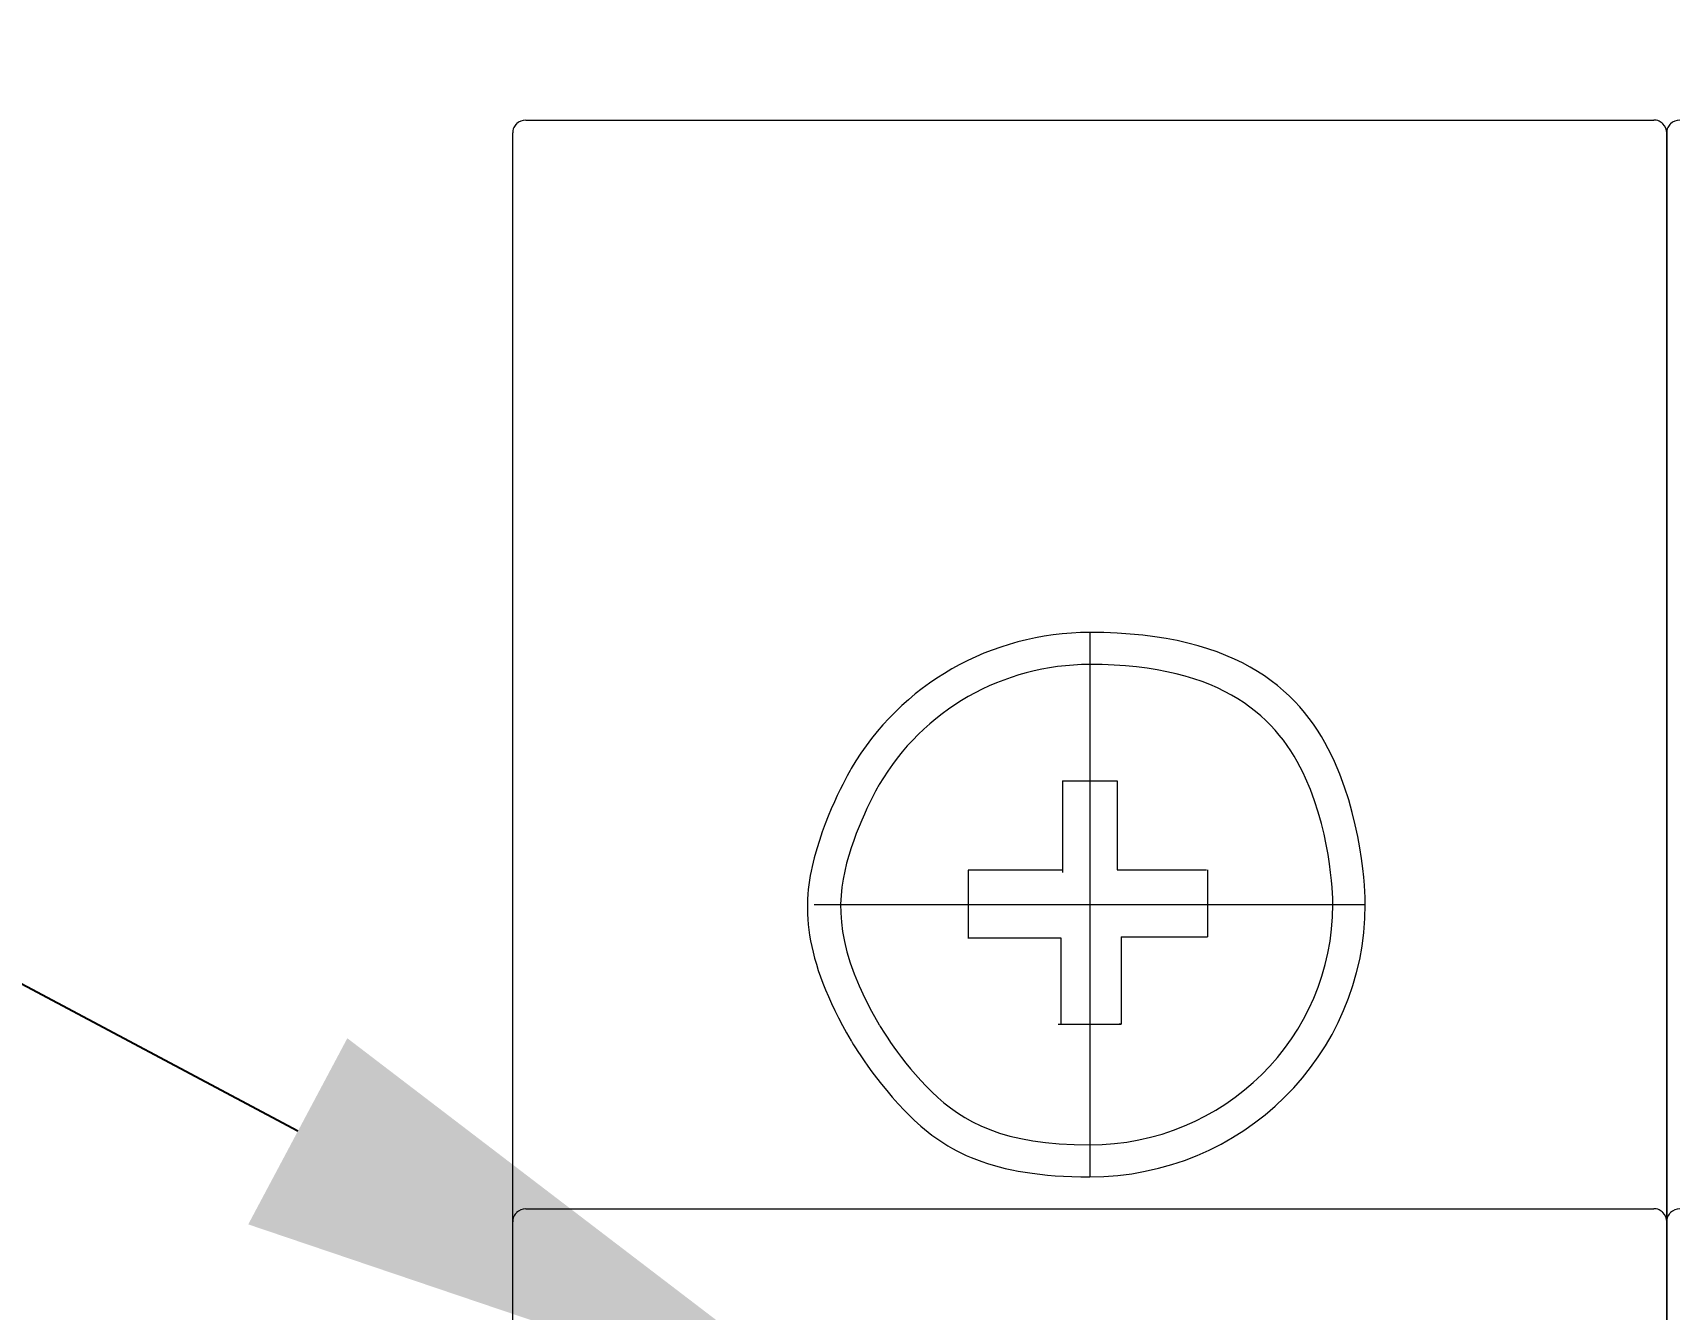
# Model space of a CAD drawing. Extents: x -319 to 3117, y -991 to 292.
# Drawn here: x 2416.52 to 2442.1, y -526.86 to -506.96 of the extents above; entities that cross this region are included whole.
import ezdxf
from ezdxf import colors
from ezdxf.entities.mleader import LeaderData, LeaderLine
from ezdxf.lldxf.tags import DXFTag
from ezdxf.math import Vec2, Vec3

# ---------------------------------------------------------------- set-up
doc = ezdxf.new("R2010")
doc.units = 0
doc.layers.get('0').update_dxf_attribs({"lineweight": 15})
doc.layers.add('Layer 1', color=7, linetype='Continuous')
doc.styles.get("Standard").update_dxf_attribs({"font": 'GOST_Common Italic_0.ttf'})
tags = doc.linetypes.add('New Line29', pattern=[0.5, 0.2, -0.1, 0.1, -0.1]).pattern_tags.tags
tags[10:11] = [DXFTag(74, 4), DXFTag(75, 0), DXFTag(340, '0'), DXFTag(46, 1.0), DXFTag(50, 0.0), DXFTag(44, 0.0), DXFTag(45, 0.0)]
tags[8:9] = [DXFTag(74, 4), DXFTag(75, 0), DXFTag(340, '0'), DXFTag(46, 1.0), DXFTag(50, 0.0), DXFTag(44, 0.0), DXFTag(45, 0.0)]
tags[6:7] = [DXFTag(74, 4), DXFTag(75, 0), DXFTag(340, '0'), DXFTag(46, 1.0), DXFTag(50, 0.0), DXFTag(44, 0.0), DXFTag(45, 0.0)]
tags[4:5] = [DXFTag(74, 4), DXFTag(75, 0), DXFTag(340, '0'), DXFTag(46, 1.0), DXFTag(50, 0.0), DXFTag(44, 0.0), DXFTag(45, 0.0)]
tags = doc.linetypes.add('New Line30', pattern=[0.5, 0.2, -0.1, 0.1, -0.1]).pattern_tags.tags
tags[10:11] = [DXFTag(74, 4), DXFTag(75, 0), DXFTag(340, '0'), DXFTag(46, 1.0), DXFTag(50, 0.0), DXFTag(44, 0.0), DXFTag(45, 0.0)]
tags[8:9] = [DXFTag(74, 4), DXFTag(75, 0), DXFTag(340, '0'), DXFTag(46, 1.0), DXFTag(50, 0.0), DXFTag(44, 0.0), DXFTag(45, 0.0)]
tags[6:7] = [DXFTag(74, 4), DXFTag(75, 0), DXFTag(340, '0'), DXFTag(46, 1.0), DXFTag(50, 0.0), DXFTag(44, 0.0), DXFTag(45, 0.0)]
tags[4:5] = [DXFTag(74, 4), DXFTag(75, 0), DXFTag(340, '0'), DXFTag(46, 1.0), DXFTag(50, 0.0), DXFTag(44, 0.0), DXFTag(45, 0.0)]

# ---------------------------------------------------------------- blocks, each defined once
blk = doc.blocks.new('A$C160C5CDC')
at = {"layer": 'Layer 1', "color": 0, "lineweight": 20}
for points, knots in [([(0.418, 84), (0.364, 84), (0.313, 83.979), (0.275, 83.941), (0.275, 83.941), (0.237, 83.903), (0.215, 83.853), (0.215, 83.8)], [0, 0, 0, 0, 0.333333, 0.333333, 0.333333, 0.666667, 1, 1, 1, 1]), ([(18.212, 83.8), (18.212, 83.853), (18.19, 83.903), (18.153, 83.941), (18.153, 83.941), (18.115, 83.979), (18.063, 84), (18.01, 84)], [0, 0, 0, 0, 0.333333, 0.333333, 0.333333, 0.666667, 1, 1, 1, 1]), ([(18.212, 83.8), (18.212, 83.853), (18.19, 83.903), (18.153, 83.941), (18.153, 83.941), (18.115, 83.979), (18.063, 84), (18.01, 84)], [0, 0, 0, 0, 0.333333, 0.333333, 0.333333, 0.666667, 1, 1, 1, 1]), ([(18.414, 84), (18.36, 84), (18.309, 83.979), (18.271, 83.941), (18.271, 83.941), (18.233, 83.903), (18.212, 83.853), (18.212, 83.8)], [0, 0, 0, 0, 0.333333, 0.333333, 0.333333, 0.666667, 1, 1, 1, 1]), ([(9.214, 76.011), (7.678, 76.011), (6.26, 75.202), (5.492, 73.889), (5.492, 73.889), (4.725, 72.576), (4.725, 70.958), (5.492, 69.645), (5.492, 69.645), (6.26, 68.332), (7.678, 67.523), (9.214, 67.523)], [0, 0, 0, 0, 0.25, 0.25, 0.25, 0.375, 0.5, 0.5, 0.5, 0.75, 1, 1, 1, 1]), ([(9.214, 76.011), (7.678, 76.011), (6.26, 75.202), (5.492, 73.889), (5.492, 73.889), (4.725, 72.576), (4.725, 70.958), (5.492, 69.645), (5.492, 69.645), (6.26, 68.332), (7.678, 67.523), (9.214, 67.523)], [0, 0, 0, 0, 0.25, 0.25, 0.25, 0.375, 0.5, 0.5, 0.5, 0.75, 1, 1, 1, 1]), ([(9.214, 67.523), (11.587, 67.523), (13.511, 69.423), (13.511, 71.768), (13.511, 71.768), (13.511, 74.111), (11.587, 76.011), (9.214, 76.011)], [0, 0, 0, 0, 0.333333, 0.333333, 0.333333, 0.666667, 1, 1, 1, 1]), ([(9.214, 67.523), (11.587, 67.523), (13.511, 69.423), (13.511, 71.768), (13.511, 71.768), (13.511, 74.111), (11.587, 76.011), (9.214, 76.011)], [0, 0, 0, 0, 0.333333, 0.333333, 0.333333, 0.666667, 1, 1, 1, 1]), ([(9.214, 75.512), (7.859, 75.512), (6.607, 74.798), (5.93, 73.639), (5.93, 73.639), (5.253, 72.48), (5.253, 71.054), (5.93, 69.895), (5.93, 69.895), (6.607, 68.736), (7.859, 68.022), (9.214, 68.022)], [0, 0, 0, 0, 0.25, 0.25, 0.25, 0.375, 0.5, 0.5, 0.5, 0.75, 1, 1, 1, 1]), ([(9.214, 75.512), (7.859, 75.512), (6.607, 74.798), (5.93, 73.639), (5.93, 73.639), (5.253, 72.48), (5.253, 71.054), (5.93, 69.895), (5.93, 69.895), (6.607, 68.736), (7.859, 68.022), (9.214, 68.022)], [0, 0, 0, 0, 0.25, 0.25, 0.25, 0.375, 0.5, 0.5, 0.5, 0.75, 1, 1, 1, 1]), ([(9.214, 68.022), (11.308, 68.022), (13.005, 69.699), (13.005, 71.768), (13.005, 71.768), (13.005, 73.835), (11.308, 75.512), (9.214, 75.512)], [0, 0, 0, 0, 0.333333, 0.333333, 0.333333, 0.666667, 1, 1, 1, 1]), ([(9.214, 68.022), (11.308, 68.022), (13.005, 69.699), (13.005, 71.768), (13.005, 71.768), (13.005, 73.835), (11.308, 75.512), (9.214, 75.512)], [0, 0, 0, 0, 0.333333, 0.333333, 0.333333, 0.666667, 1, 1, 1, 1]), ([(9.639, 73.696), (9.639, 73.234), (9.639, 72.773), (9.639, 72.312), (9.639, 72.312), (10.104, 72.312), (10.568, 72.312), (11.033, 72.312)], [0, 0, 0, 0, 0.333333, 0.333333, 0.333333, 0.666667, 1, 1, 1, 1]), ([(0.418, 67.024), (0.364, 67.024), (0.313, 67.003), (0.275, 66.965), (0.275, 66.965), (0.237, 66.928), (0.215, 66.877), (0.215, 66.824)], [0, 0, 0, 0, 0.333333, 0.333333, 0.333333, 0.666667, 1, 1, 1, 1]), ([(18.212, 66.824), (18.212, 66.877), (18.19, 66.928), (18.153, 66.965), (18.153, 66.965), (18.115, 67.003), (18.063, 67.024), (18.01, 67.024)], [0, 0, 0, 0, 0.333333, 0.333333, 0.333333, 0.666667, 1, 1, 1, 1]), ([(18.212, 66.824), (18.212, 66.877), (18.19, 66.928), (18.153, 66.965), (18.153, 66.965), (18.115, 67.003), (18.063, 67.024), (18.01, 67.024)], [0, 0, 0, 0, 0.333333, 0.333333, 0.333333, 0.666667, 1, 1, 1, 1]), ([(18.414, 67.024), (18.36, 67.024), (18.309, 67.003), (18.271, 66.965), (18.271, 66.965), (18.233, 66.928), (18.212, 66.877), (18.212, 66.824)], [0, 0, 0, 0, 0.333333, 0.333333, 0.333333, 0.666667, 1, 1, 1, 1])]:
    blk.add_open_spline(points, degree=3, knots=knots, dxfattribs=at)
for points in [[(0.418, 84), (0.418, 84), (0.418, 84), (0.418, 84)], [(0.418, 84), (0.418, 84), (9.214, 84), (9.214, 84)], [(0.418, 84), (0.418, 84), (9.214, 84), (9.214, 84)], [(0.418, 84), (0.418, 84), (9.214, 84), (9.214, 84)], [(0.418, 84), (0.418, 84), (9.214, 84), (9.214, 84)], [(0.418, 84), (0.418, 84), (9.214, 84), (9.214, 84)], [(0.418, 84), (0.418, 84), (9.214, 84), (9.214, 84)], [(0.418, 84), (0.418, 84), (9.214, 84), (9.214, 84)], [(0.418, 84), (0.418, 84), (9.214, 84), (9.214, 84)], [(0.418, 84), (0.418, 84), (9.214, 84), (9.214, 84)], [(0.418, 84), (0.418, 84), (9.214, 84), (9.214, 84)], [(0.418, 84), (0.418, 84), (9.214, 84), (9.214, 84)], [(0.418, 84), (0.418, 84), (9.214, 84), (9.214, 84)], [(0.418, 84), (0.418, 84), (9.214, 84), (9.214, 84)], [(0.418, 84), (0.418, 84), (9.214, 84), (9.214, 84)], [(0.418, 84), (0.418, 84), (9.214, 84), (9.214, 84)], [(0.418, 84), (0.418, 84), (9.214, 84), (9.214, 84)], [(0.418, 84), (0.418, 84), (9.214, 84), (9.214, 84)], [(0.418, 84), (0.418, 84), (9.214, 84), (9.214, 84)], [(0.418, 84), (0.418, 84), (9.214, 84), (9.214, 84)], [(0.418, 84), (0.418, 84), (9.214, 84), (9.214, 84)], [(0.418, 84), (0.418, 84), (9.214, 84), (9.214, 84)], [(9.214, 84), (9.214, 84), (9.214, 84), (9.214, 84)], [(9.214, 84), (9.214, 84), (18.01, 84), (18.01, 84)], [(9.214, 84), (9.214, 84), (18.01, 84), (18.01, 84)], [(9.214, 84), (9.214, 84), (18.01, 84), (18.01, 84)], [(9.214, 84), (9.214, 84), (18.01, 84), (18.01, 84)], [(9.214, 84), (9.214, 84), (18.01, 84), (18.01, 84)], [(9.214, 84), (9.214, 84), (18.01, 84), (18.01, 84)], [(9.214, 84), (9.214, 84), (18.01, 84), (18.01, 84)], [(9.214, 84), (9.214, 84), (18.01, 84), (18.01, 84)], [(9.214, 84), (9.214, 84), (18.01, 84), (18.01, 84)], [(9.214, 84), (9.214, 84), (18.01, 84), (18.01, 84)], [(9.214, 84), (9.214, 84), (18.01, 84), (18.01, 84)], [(9.214, 84), (9.214, 84), (18.01, 84), (18.01, 84)], [(9.214, 84), (9.214, 84), (18.01, 84), (18.01, 84)], [(9.214, 84), (9.214, 84), (18.01, 84), (18.01, 84)], [(9.214, 84), (9.214, 84), (18.01, 84), (18.01, 84)], [(9.214, 84), (9.214, 84), (18.01, 84), (18.01, 84)], [(9.214, 84), (9.214, 84), (18.01, 84), (18.01, 84)], [(9.214, 84), (9.214, 84), (18.01, 84), (18.01, 84)], [(9.214, 84), (9.214, 84), (18.01, 84), (18.01, 84)], [(9.214, 84), (9.214, 84), (18.01, 84), (18.01, 84)], [(9.214, 84), (9.214, 84), (18.01, 84), (18.01, 84)], [(9.214, 84), (9.214, 84), (9.214, 84), (9.214, 84)], [(18.01, 84), (18.01, 84), (18.01, 84), (18.01, 84)], [(0.215, 83.8), (0.215, 83.8), (0.215, 83.8), (0.215, 83.8)], [(0.215, 82.003), (0.215, 82.003), (0.215, 83.8), (0.215, 83.8)], [(0.215, 82.003), (0.215, 82.003), (0.215, 83.8), (0.215, 83.8)], [(0.215, 82.003), (0.215, 82.003), (0.215, 83.8), (0.215, 83.8)], [(0.215, 82.003), (0.215, 82.003), (0.215, 83.8), (0.215, 83.8)], [(0.215, 82.003), (0.215, 82.003), (0.215, 83.8), (0.215, 83.8)], [(0.215, 82.003), (0.215, 82.003), (0.215, 83.8), (0.215, 83.8)], [(0.215, 82.003), (0.215, 82.003), (0.215, 83.8), (0.215, 83.8)], [(0.215, 82.003), (0.215, 82.003), (0.215, 83.8), (0.215, 83.8)], [(0.215, 82.003), (0.215, 82.003), (0.215, 83.8), (0.215, 83.8)], [(0.215, 82.003), (0.215, 82.003), (0.215, 83.8), (0.215, 83.8)], [(0.215, 82.003), (0.215, 82.003), (0.215, 83.8), (0.215, 83.8)], [(0.215, 82.003), (0.215, 82.003), (0.215, 83.8), (0.215, 83.8)], [(0.215, 82.003), (0.215, 82.003), (0.215, 83.8), (0.215, 83.8)], [(0.215, 82.003), (0.215, 82.003), (0.215, 83.8), (0.215, 83.8)], [(0.215, 82.003), (0.215, 82.003), (0.215, 83.8), (0.215, 83.8)], [(0.215, 82.003), (0.215, 82.003), (0.215, 83.8), (0.215, 83.8)], [(0.215, 82.003), (0.215, 82.003), (0.215, 83.8), (0.215, 83.8)], [(0.215, 82.003), (0.215, 82.003), (0.215, 83.8), (0.215, 83.8)], [(0.215, 82.003), (0.215, 82.003), (0.215, 83.8), (0.215, 83.8)], [(0.215, 82.003), (0.215, 82.003), (0.215, 83.8), (0.215, 83.8)], [(0.215, 82.003), (0.215, 82.003), (0.215, 83.8), (0.215, 83.8)], [(18.212, 83.8), (18.212, 83.8), (18.212, 83.8), (18.212, 83.8)], [(18.212, 83.8), (18.212, 83.8), (18.212, 82.003), (18.212, 82.003)], [(18.212, 83.8), (18.212, 83.8), (18.212, 82.003), (18.212, 82.003)], [(18.212, 83.8), (18.212, 83.8), (18.212, 82.003), (18.212, 82.003)], [(18.212, 83.8), (18.212, 83.8), (18.212, 82.003), (18.212, 82.003)], [(18.212, 83.8), (18.212, 83.8), (18.212, 82.003), (18.212, 82.003)], [(18.212, 83.8), (18.212, 83.8), (18.212, 82.003), (18.212, 82.003)], [(18.212, 83.8), (18.212, 83.8), (18.212, 82.003), (18.212, 82.003)], [(18.212, 83.8), (18.212, 83.8), (18.212, 82.003), (18.212, 82.003)], [(18.212, 83.8), (18.212, 83.8), (18.212, 82.003), (18.212, 82.003)], [(18.212, 83.8), (18.212, 83.8), (18.212, 82.003), (18.212, 82.003)], [(18.212, 83.8), (18.212, 83.8), (18.212, 82.003), (18.212, 82.003)], [(18.212, 83.8), (18.212, 83.8), (18.212, 82.003), (18.212, 82.003)], [(18.212, 83.8), (18.212, 83.8), (18.212, 82.003), (18.212, 82.003)], [(18.212, 83.8), (18.212, 83.8), (18.212, 82.003), (18.212, 82.003)], [(18.212, 83.8), (18.212, 83.8), (18.212, 82.003), (18.212, 82.003)], [(18.212, 83.8), (18.212, 83.8), (18.212, 82.003), (18.212, 82.003)], [(18.212, 83.8), (18.212, 83.8), (18.212, 82.003), (18.212, 82.003)], [(18.212, 83.8), (18.212, 83.8), (18.212, 82.003), (18.212, 82.003)], [(18.212, 83.8), (18.212, 83.8), (18.212, 82.003), (18.212, 82.003)], [(18.212, 83.8), (18.212, 83.8), (18.212, 82.003), (18.212, 82.003)], [(18.212, 83.8), (18.212, 83.8), (18.212, 82.003), (18.212, 82.003)], [(18.212, 83.8), (18.212, 83.8), (18.212, 83.8), (18.212, 83.8)], [(18.212, 82.003), (18.212, 82.003), (18.212, 83.8), (18.212, 83.8)], [(18.212, 82.003), (18.212, 82.003), (18.212, 83.8), (18.212, 83.8)], [(18.212, 82.003), (18.212, 82.003), (18.212, 83.8), (18.212, 83.8)], [(18.212, 82.003), (18.212, 82.003), (18.212, 83.8), (18.212, 83.8)], [(18.212, 82.003), (18.212, 82.003), (18.212, 83.8), (18.212, 83.8)], [(18.212, 82.003), (18.212, 82.003), (18.212, 83.8), (18.212, 83.8)], [(18.212, 82.003), (18.212, 82.003), (18.212, 83.8), (18.212, 83.8)], [(18.212, 82.003), (18.212, 82.003), (18.212, 83.8), (18.212, 83.8)], [(18.212, 82.003), (18.212, 82.003), (18.212, 83.8), (18.212, 83.8)], [(18.212, 82.003), (18.212, 82.003), (18.212, 83.8), (18.212, 83.8)], [(18.212, 82.003), (18.212, 82.003), (18.212, 83.8), (18.212, 83.8)], [(18.212, 82.003), (18.212, 82.003), (18.212, 83.8), (18.212, 83.8)], [(18.212, 82.003), (18.212, 82.003), (18.212, 83.8), (18.212, 83.8)], [(18.212, 82.003), (18.212, 82.003), (18.212, 83.8), (18.212, 83.8)], [(18.212, 82.003), (18.212, 82.003), (18.212, 83.8), (18.212, 83.8)], [(18.212, 82.003), (18.212, 82.003), (18.212, 83.8), (18.212, 83.8)], [(18.212, 82.003), (18.212, 82.003), (18.212, 83.8), (18.212, 83.8)], [(18.212, 82.003), (18.212, 82.003), (18.212, 83.8), (18.212, 83.8)], [(18.212, 82.003), (18.212, 82.003), (18.212, 83.8), (18.212, 83.8)], [(18.212, 82.003), (18.212, 82.003), (18.212, 83.8), (18.212, 83.8)], [(18.212, 82.003), (18.212, 82.003), (18.212, 83.8), (18.212, 83.8)], [(18.212, 83.8), (18.212, 83.8), (18.212, 83.8), (18.212, 83.8)], [(18.212, 83.8), (18.212, 83.8), (18.212, 82.003), (18.212, 82.003)], [(18.212, 83.8), (18.212, 83.8), (18.212, 82.003), (18.212, 82.003)], [(18.212, 83.8), (18.212, 83.8), (18.212, 82.003), (18.212, 82.003)], [(18.212, 83.8), (18.212, 83.8), (18.212, 82.003), (18.212, 82.003)], [(18.212, 83.8), (18.212, 83.8), (18.212, 82.003), (18.212, 82.003)], [(18.212, 83.8), (18.212, 83.8), (18.212, 82.003), (18.212, 82.003)], [(18.212, 83.8), (18.212, 83.8), (18.212, 82.003), (18.212, 82.003)], [(18.212, 83.8), (18.212, 83.8), (18.212, 82.003), (18.212, 82.003)], [(18.212, 83.8), (18.212, 83.8), (18.212, 82.003), (18.212, 82.003)], [(18.212, 83.8), (18.212, 83.8), (18.212, 82.003), (18.212, 82.003)], [(18.212, 83.8), (18.212, 83.8), (18.212, 82.003), (18.212, 82.003)], [(18.212, 83.8), (18.212, 83.8), (18.212, 82.003), (18.212, 82.003)], [(18.212, 83.8), (18.212, 83.8), (18.212, 82.003), (18.212, 82.003)], [(18.212, 83.8), (18.212, 83.8), (18.212, 82.003), (18.212, 82.003)], [(18.212, 83.8), (18.212, 83.8), (18.212, 82.003), (18.212, 82.003)], [(18.212, 83.8), (18.212, 83.8), (18.212, 82.003), (18.212, 82.003)], [(18.212, 83.8), (18.212, 83.8), (18.212, 82.003), (18.212, 82.003)], [(18.212, 83.8), (18.212, 83.8), (18.212, 82.003), (18.212, 82.003)], [(18.212, 83.8), (18.212, 83.8), (18.212, 82.003), (18.212, 82.003)], [(18.212, 83.8), (18.212, 83.8), (18.212, 82.003), (18.212, 82.003)], [(18.212, 83.8), (18.212, 83.8), (18.212, 82.003), (18.212, 82.003)], [(0.215, 82.003), (0.215, 82.003), (0.215, 82.003), (0.215, 82.003)], [(0.215, 82.003), (0.215, 82.003), (0.215, 82.003), (0.215, 82.003)], [(0.215, 66.824), (0.215, 66.824), (0.215, 82.003), (0.215, 82.003)], [(0.215, 66.824), (0.215, 66.824), (0.215, 82.003), (0.215, 82.003)], [(0.215, 66.824), (0.215, 66.824), (0.215, 82.003), (0.215, 82.003)], [(0.215, 66.824), (0.215, 66.824), (0.215, 82.003), (0.215, 82.003)], [(0.215, 66.824), (0.215, 66.824), (0.215, 82.003), (0.215, 82.003)], [(0.215, 66.824), (0.215, 66.824), (0.215, 82.003), (0.215, 82.003)], [(0.215, 66.824), (0.215, 66.824), (0.215, 82.003), (0.215, 82.003)], [(0.215, 66.824), (0.215, 66.824), (0.215, 82.003), (0.215, 82.003)], [(0.215, 66.824), (0.215, 66.824), (0.215, 82.003), (0.215, 82.003)], [(0.215, 66.824), (0.215, 66.824), (0.215, 82.003), (0.215, 82.003)], [(0.215, 66.824), (0.215, 66.824), (0.215, 82.003), (0.215, 82.003)], [(0.215, 66.824), (0.215, 66.824), (0.215, 82.003), (0.215, 82.003)], [(0.215, 66.824), (0.215, 66.824), (0.215, 82.003), (0.215, 82.003)], [(0.215, 66.824), (0.215, 66.824), (0.215, 82.003), (0.215, 82.003)], [(0.215, 66.824), (0.215, 66.824), (0.215, 82.003), (0.215, 82.003)], [(0.215, 66.824), (0.215, 66.824), (0.215, 82.003), (0.215, 82.003)], [(0.215, 66.824), (0.215, 66.824), (0.215, 82.003), (0.215, 82.003)], [(0.215, 66.824), (0.215, 66.824), (0.215, 82.003), (0.215, 82.003)], [(0.215, 66.824), (0.215, 66.824), (0.215, 82.003), (0.215, 82.003)], [(0.215, 66.824), (0.215, 66.824), (0.215, 82.003), (0.215, 82.003)], [(0.215, 66.824), (0.215, 66.824), (0.215, 82.003), (0.215, 82.003)], [(18.212, 82.003), (18.212, 82.003), (18.212, 82.003), (18.212, 82.003)], [(18.212, 82.003), (18.212, 82.003), (18.212, 82.003), (18.212, 82.003)], [(18.212, 82.003), (18.212, 82.003), (18.212, 66.824), (18.212, 66.824)], [(18.212, 82.003), (18.212, 82.003), (18.212, 66.824), (18.212, 66.824)], [(18.212, 82.003), (18.212, 82.003), (18.212, 66.824), (18.212, 66.824)], [(18.212, 82.003), (18.212, 82.003), (18.212, 66.824), (18.212, 66.824)], [(18.212, 82.003), (18.212, 82.003), (18.212, 66.824), (18.212, 66.824)], [(18.212, 82.003), (18.212, 82.003), (18.212, 66.824), (18.212, 66.824)], [(18.212, 82.003), (18.212, 82.003), (18.212, 66.824), (18.212, 66.824)], [(18.212, 82.003), (18.212, 82.003), (18.212, 66.824), (18.212, 66.824)], [(18.212, 82.003), (18.212, 82.003), (18.212, 66.824), (18.212, 66.824)], [(18.212, 82.003), (18.212, 82.003), (18.212, 66.824), (18.212, 66.824)], [(18.212, 82.003), (18.212, 82.003), (18.212, 66.824), (18.212, 66.824)], [(18.212, 82.003), (18.212, 82.003), (18.212, 66.824), (18.212, 66.824)], [(18.212, 82.003), (18.212, 82.003), (18.212, 66.824), (18.212, 66.824)], [(18.212, 82.003), (18.212, 82.003), (18.212, 66.824), (18.212, 66.824)], [(18.212, 82.003), (18.212, 82.003), (18.212, 66.824), (18.212, 66.824)], [(18.212, 82.003), (18.212, 82.003), (18.212, 66.824), (18.212, 66.824)], [(18.212, 82.003), (18.212, 82.003), (18.212, 66.824), (18.212, 66.824)], [(18.212, 82.003), (18.212, 82.003), (18.212, 66.824), (18.212, 66.824)], [(18.212, 82.003), (18.212, 82.003), (18.212, 66.824), (18.212, 66.824)], [(18.212, 82.003), (18.212, 82.003), (18.212, 66.824), (18.212, 66.824)], [(18.212, 82.003), (18.212, 82.003), (18.212, 66.824), (18.212, 66.824)], [(18.212, 82.003), (18.212, 82.003), (18.212, 82.003), (18.212, 82.003)], [(18.212, 82.003), (18.212, 82.003), (18.212, 82.003), (18.212, 82.003)], [(18.212, 66.824), (18.212, 66.824), (18.212, 82.003), (18.212, 82.003)], [(18.212, 66.824), (18.212, 66.824), (18.212, 82.003), (18.212, 82.003)], [(18.212, 66.824), (18.212, 66.824), (18.212, 82.003), (18.212, 82.003)], [(18.212, 66.824), (18.212, 66.824), (18.212, 82.003), (18.212, 82.003)], [(18.212, 66.824), (18.212, 66.824), (18.212, 82.003), (18.212, 82.003)], [(18.212, 66.824), (18.212, 66.824), (18.212, 82.003), (18.212, 82.003)], [(18.212, 66.824), (18.212, 66.824), (18.212, 82.003), (18.212, 82.003)], [(18.212, 66.824), (18.212, 66.824), (18.212, 82.003), (18.212, 82.003)], [(18.212, 66.824), (18.212, 66.824), (18.212, 82.003), (18.212, 82.003)], [(18.212, 66.824), (18.212, 66.824), (18.212, 82.003), (18.212, 82.003)], [(18.212, 66.824), (18.212, 66.824), (18.212, 82.003), (18.212, 82.003)], [(18.212, 66.824), (18.212, 66.824), (18.212, 82.003), (18.212, 82.003)], [(18.212, 66.824), (18.212, 66.824), (18.212, 82.003), (18.212, 82.003)], [(18.212, 66.824), (18.212, 66.824), (18.212, 82.003), (18.212, 82.003)], [(18.212, 66.824), (18.212, 66.824), (18.212, 82.003), (18.212, 82.003)], [(18.212, 66.824), (18.212, 66.824), (18.212, 82.003), (18.212, 82.003)], [(18.212, 66.824), (18.212, 66.824), (18.212, 82.003), (18.212, 82.003)], [(18.212, 66.824), (18.212, 66.824), (18.212, 82.003), (18.212, 82.003)], [(18.212, 66.824), (18.212, 66.824), (18.212, 82.003), (18.212, 82.003)], [(18.212, 66.824), (18.212, 66.824), (18.212, 82.003), (18.212, 82.003)], [(18.212, 66.824), (18.212, 66.824), (18.212, 82.003), (18.212, 82.003)], [(18.212, 82.003), (18.212, 82.003), (18.212, 82.003), (18.212, 82.003)], [(18.212, 82.003), (18.212, 82.003), (18.212, 82.003), (18.212, 82.003)], [(18.212, 82.003), (18.212, 82.003), (18.212, 66.824), (18.212, 66.824)], [(18.212, 82.003), (18.212, 82.003), (18.212, 66.824), (18.212, 66.824)], [(18.212, 82.003), (18.212, 82.003), (18.212, 66.824), (18.212, 66.824)], [(18.212, 82.003), (18.212, 82.003), (18.212, 66.824), (18.212, 66.824)], [(18.212, 82.003), (18.212, 82.003), (18.212, 66.824), (18.212, 66.824)], [(18.212, 82.003), (18.212, 82.003), (18.212, 66.824), (18.212, 66.824)], [(18.212, 82.003), (18.212, 82.003), (18.212, 66.824), (18.212, 66.824)], [(18.212, 82.003), (18.212, 82.003), (18.212, 66.824), (18.212, 66.824)], [(18.212, 82.003), (18.212, 82.003), (18.212, 66.824), (18.212, 66.824)], [(18.212, 82.003), (18.212, 82.003), (18.212, 66.824), (18.212, 66.824)], [(18.212, 82.003), (18.212, 82.003), (18.212, 66.824), (18.212, 66.824)], [(18.212, 82.003), (18.212, 82.003), (18.212, 66.824), (18.212, 66.824)], [(18.212, 82.003), (18.212, 82.003), (18.212, 66.824), (18.212, 66.824)], [(18.212, 82.003), (18.212, 82.003), (18.212, 66.824), (18.212, 66.824)], [(18.212, 82.003), (18.212, 82.003), (18.212, 66.824), (18.212, 66.824)], [(18.212, 82.003), (18.212, 82.003), (18.212, 66.824), (18.212, 66.824)], [(18.212, 82.003), (18.212, 82.003), (18.212, 66.824), (18.212, 66.824)], [(18.212, 82.003), (18.212, 82.003), (18.212, 66.824), (18.212, 66.824)], [(18.212, 82.003), (18.212, 82.003), (18.212, 66.824), (18.212, 66.824)], [(18.212, 82.003), (18.212, 82.003), (18.212, 66.824), (18.212, 66.824)], [(18.212, 82.003), (18.212, 82.003), (18.212, 66.824), (18.212, 66.824)], [(8.788, 73.696), (8.788, 73.22), (8.788, 72.746), (8.788, 72.271)], [(8.788, 73.696), (9.071, 73.696), (9.355, 73.696), (9.639, 73.696)], [(8.788, 72.306), (8.298, 72.306), (7.808, 72.306), (7.318, 72.306)], [(7.318, 72.306), (7.318, 71.952), (7.318, 71.599), (7.318, 71.248)], [(11.052, 72.312), (11.052, 71.963), (11.052, 71.615), (11.052, 71.267)], [(7.31, 71.248), (7.794, 71.248), (8.279, 71.248), (8.763, 71.248)], [(8.763, 71.25), (8.763, 70.802), (8.763, 70.353), (8.763, 69.903)], [(9.702, 71.267), (10.152, 71.267), (10.602, 71.267), (11.052, 71.267)], [(9.702, 71.267), (9.702, 70.812), (9.702, 70.359), (9.702, 69.903)], [(8.721, 69.903), (9.502, 69.903), (9.819, 69.903), (9.671, 69.903)], [(0.215, 66.824), (0.215, 66.824), (0.215, 66.824), (0.215, 66.824)], [(0.215, 66.824), (0.215, 66.824), (0.215, 66.824), (0.215, 66.824)], [(0.215, 65.027), (0.215, 65.027), (0.215, 66.824), (0.215, 66.824)], [(0.215, 65.027), (0.215, 65.027), (0.215, 66.824), (0.215, 66.824)], [(0.215, 65.027), (0.215, 65.027), (0.215, 66.824), (0.215, 66.824)], [(0.215, 65.027), (0.215, 65.027), (0.215, 66.824), (0.215, 66.824)], [(0.215, 65.027), (0.215, 65.027), (0.215, 66.824), (0.215, 66.824)], [(0.215, 65.027), (0.215, 65.027), (0.215, 66.824), (0.215, 66.824)], [(0.215, 65.027), (0.215, 65.027), (0.215, 66.824), (0.215, 66.824)], [(0.215, 65.027), (0.215, 65.027), (0.215, 66.824), (0.215, 66.824)], [(0.215, 65.027), (0.215, 65.027), (0.215, 66.824), (0.215, 66.824)], [(0.215, 65.027), (0.215, 65.027), (0.215, 66.824), (0.215, 66.824)], [(0.215, 65.027), (0.215, 65.027), (0.215, 66.824), (0.215, 66.824)], [(0.215, 65.027), (0.215, 65.027), (0.215, 66.824), (0.215, 66.824)], [(0.215, 65.027), (0.215, 65.027), (0.215, 66.824), (0.215, 66.824)], [(0.215, 65.027), (0.215, 65.027), (0.215, 66.824), (0.215, 66.824)], [(0.215, 65.027), (0.215, 65.027), (0.215, 66.824), (0.215, 66.824)], [(0.215, 65.027), (0.215, 65.027), (0.215, 66.824), (0.215, 66.824)], [(0.215, 65.027), (0.215, 65.027), (0.215, 66.824), (0.215, 66.824)], [(0.215, 65.027), (0.215, 65.027), (0.215, 66.824), (0.215, 66.824)], [(0.215, 65.027), (0.215, 65.027), (0.215, 66.824), (0.215, 66.824)], [(0.215, 65.027), (0.215, 65.027), (0.215, 66.824), (0.215, 66.824)], [(0.215, 65.027), (0.215, 65.027), (0.215, 66.824), (0.215, 66.824)], [(0.418, 67.024), (0.418, 67.024), (0.418, 67.024), (0.418, 67.024)], [(0.418, 67.024), (0.418, 67.024), (18.01, 67.024), (18.01, 67.024)], [(0.418, 67.024), (0.418, 67.024), (18.01, 67.024), (18.01, 67.024)], [(0.418, 67.024), (0.418, 67.024), (18.01, 67.024), (18.01, 67.024)], [(0.418, 67.024), (0.418, 67.024), (18.01, 67.024), (18.01, 67.024)], [(0.418, 67.024), (0.418, 67.024), (18.01, 67.024), (18.01, 67.024)], [(0.418, 67.024), (0.418, 67.024), (18.01, 67.024), (18.01, 67.024)], [(0.418, 67.024), (0.418, 67.024), (18.01, 67.024), (18.01, 67.024)], [(0.418, 67.024), (0.418, 67.024), (18.01, 67.024), (18.01, 67.024)], [(0.418, 67.024), (0.418, 67.024), (18.01, 67.024), (18.01, 67.024)], [(0.418, 67.024), (0.418, 67.024), (18.01, 67.024), (18.01, 67.024)], [(0.418, 67.024), (0.418, 67.024), (18.01, 67.024), (18.01, 67.024)], [(0.418, 67.024), (0.418, 67.024), (18.01, 67.024), (18.01, 67.024)], [(0.418, 67.024), (0.418, 67.024), (18.01, 67.024), (18.01, 67.024)], [(0.418, 67.024), (0.418, 67.024), (18.01, 67.024), (18.01, 67.024)], [(0.418, 67.024), (0.418, 67.024), (18.01, 67.024), (18.01, 67.024)], [(0.418, 67.024), (0.418, 67.024), (18.01, 67.024), (18.01, 67.024)], [(0.418, 67.024), (0.418, 67.024), (18.01, 67.024), (18.01, 67.024)], [(0.418, 67.024), (0.418, 67.024), (18.01, 67.024), (18.01, 67.024)], [(0.418, 67.024), (0.418, 67.024), (18.01, 67.024), (18.01, 67.024)], [(0.418, 67.024), (0.418, 67.024), (18.01, 67.024), (18.01, 67.024)], [(0.418, 67.024), (0.418, 67.024), (18.01, 67.024), (18.01, 67.024)], [(18.01, 67.024), (18.01, 67.024), (18.01, 67.024), (18.01, 67.024)], [(18.212, 66.824), (18.212, 66.824), (18.212, 66.824), (18.212, 66.824)], [(18.212, 66.824), (18.212, 66.824), (18.212, 66.824), (18.212, 66.824)], [(18.212, 66.824), (18.212, 66.824), (18.212, 65.027), (18.212, 65.027)], [(18.212, 66.824), (18.212, 66.824), (18.212, 65.027), (18.212, 65.027)], [(18.212, 66.824), (18.212, 66.824), (18.212, 65.027), (18.212, 65.027)], [(18.212, 66.824), (18.212, 66.824), (18.212, 65.027), (18.212, 65.027)], [(18.212, 66.824), (18.212, 66.824), (18.212, 65.027), (18.212, 65.027)], [(18.212, 66.824), (18.212, 66.824), (18.212, 65.027), (18.212, 65.027)], [(18.212, 66.824), (18.212, 66.824), (18.212, 65.027), (18.212, 65.027)], [(18.212, 66.824), (18.212, 66.824), (18.212, 65.027), (18.212, 65.027)], [(18.212, 66.824), (18.212, 66.824), (18.212, 65.027), (18.212, 65.027)], [(18.212, 66.824), (18.212, 66.824), (18.212, 65.027), (18.212, 65.027)], [(18.212, 66.824), (18.212, 66.824), (18.212, 65.027), (18.212, 65.027)], [(18.212, 66.824), (18.212, 66.824), (18.212, 65.027), (18.212, 65.027)], [(18.212, 66.824), (18.212, 66.824), (18.212, 65.027), (18.212, 65.027)], [(18.212, 66.824), (18.212, 66.824), (18.212, 65.027), (18.212, 65.027)], [(18.212, 66.824), (18.212, 66.824), (18.212, 65.027), (18.212, 65.027)], [(18.212, 66.824), (18.212, 66.824), (18.212, 65.027), (18.212, 65.027)], [(18.212, 66.824), (18.212, 66.824), (18.212, 65.027), (18.212, 65.027)], [(18.212, 66.824), (18.212, 66.824), (18.212, 65.027), (18.212, 65.027)], [(18.212, 66.824), (18.212, 66.824), (18.212, 65.027), (18.212, 65.027)], [(18.212, 66.824), (18.212, 66.824), (18.212, 65.027), (18.212, 65.027)], [(18.212, 66.824), (18.212, 66.824), (18.212, 65.027), (18.212, 65.027)], [(18.212, 66.824), (18.212, 66.824), (18.212, 66.824), (18.212, 66.824)], [(18.212, 66.824), (18.212, 66.824), (18.212, 66.824), (18.212, 66.824)], [(18.212, 65.027), (18.212, 65.027), (18.212, 66.824), (18.212, 66.824)], [(18.212, 65.027), (18.212, 65.027), (18.212, 66.824), (18.212, 66.824)], [(18.212, 65.027), (18.212, 65.027), (18.212, 66.824), (18.212, 66.824)], [(18.212, 65.027), (18.212, 65.027), (18.212, 66.824), (18.212, 66.824)], [(18.212, 65.027), (18.212, 65.027), (18.212, 66.824), (18.212, 66.824)], [(18.212, 65.027), (18.212, 65.027), (18.212, 66.824), (18.212, 66.824)], [(18.212, 65.027), (18.212, 65.027), (18.212, 66.824), (18.212, 66.824)], [(18.212, 65.027), (18.212, 65.027), (18.212, 66.824), (18.212, 66.824)], [(18.212, 65.027), (18.212, 65.027), (18.212, 66.824), (18.212, 66.824)], [(18.212, 65.027), (18.212, 65.027), (18.212, 66.824), (18.212, 66.824)], [(18.212, 65.027), (18.212, 65.027), (18.212, 66.824), (18.212, 66.824)], [(18.212, 65.027), (18.212, 65.027), (18.212, 66.824), (18.212, 66.824)], [(18.212, 65.027), (18.212, 65.027), (18.212, 66.824), (18.212, 66.824)], [(18.212, 65.027), (18.212, 65.027), (18.212, 66.824), (18.212, 66.824)], [(18.212, 65.027), (18.212, 65.027), (18.212, 66.824), (18.212, 66.824)], [(18.212, 65.027), (18.212, 65.027), (18.212, 66.824), (18.212, 66.824)], [(18.212, 65.027), (18.212, 65.027), (18.212, 66.824), (18.212, 66.824)], [(18.212, 65.027), (18.212, 65.027), (18.212, 66.824), (18.212, 66.824)], [(18.212, 65.027), (18.212, 65.027), (18.212, 66.824), (18.212, 66.824)], [(18.212, 65.027), (18.212, 65.027), (18.212, 66.824), (18.212, 66.824)], [(18.212, 65.027), (18.212, 65.027), (18.212, 66.824), (18.212, 66.824)], [(18.212, 66.824), (18.212, 66.824), (18.212, 66.824), (18.212, 66.824)], [(18.212, 66.824), (18.212, 66.824), (18.212, 66.824), (18.212, 66.824)], [(18.212, 66.824), (18.212, 66.824), (18.212, 65.027), (18.212, 65.027)], [(18.212, 66.824), (18.212, 66.824), (18.212, 65.027), (18.212, 65.027)], [(18.212, 66.824), (18.212, 66.824), (18.212, 65.027), (18.212, 65.027)], [(18.212, 66.824), (18.212, 66.824), (18.212, 65.027), (18.212, 65.027)], [(18.212, 66.824), (18.212, 66.824), (18.212, 65.027), (18.212, 65.027)], [(18.212, 66.824), (18.212, 66.824), (18.212, 65.027), (18.212, 65.027)], [(18.212, 66.824), (18.212, 66.824), (18.212, 65.027), (18.212, 65.027)], [(18.212, 66.824), (18.212, 66.824), (18.212, 65.027), (18.212, 65.027)], [(18.212, 66.824), (18.212, 66.824), (18.212, 65.027), (18.212, 65.027)], [(18.212, 66.824), (18.212, 66.824), (18.212, 65.027), (18.212, 65.027)], [(18.212, 66.824), (18.212, 66.824), (18.212, 65.027), (18.212, 65.027)], [(18.212, 66.824), (18.212, 66.824), (18.212, 65.027), (18.212, 65.027)], [(18.212, 66.824), (18.212, 66.824), (18.212, 65.027), (18.212, 65.027)], [(18.212, 66.824), (18.212, 66.824), (18.212, 65.027), (18.212, 65.027)], [(18.212, 66.824), (18.212, 66.824), (18.212, 65.027), (18.212, 65.027)], [(18.212, 66.824), (18.212, 66.824), (18.212, 65.027), (18.212, 65.027)], [(18.212, 66.824), (18.212, 66.824), (18.212, 65.027), (18.212, 65.027)], [(18.212, 66.824), (18.212, 66.824), (18.212, 65.027), (18.212, 65.027)], [(18.212, 66.824), (18.212, 66.824), (18.212, 65.027), (18.212, 65.027)], [(18.212, 66.824), (18.212, 66.824), (18.212, 65.027), (18.212, 65.027)], [(18.212, 66.824), (18.212, 66.824), (18.212, 65.027), (18.212, 65.027)]]:
    blk.add_open_spline(points, degree=3, dxfattribs=at)
at = {"layer": 'Layer 1', "color": 0, "linetype": 'New Line30', "lineweight": 20}
blk.add_open_spline([(9.214, 76.011), (9.214, 73.181), (9.214, 70.353), (9.214, 67.523)], degree=3, dxfattribs=at)
at = {"layer": 'Layer 1', "color": 0, "linetype": 'New Line29', "lineweight": 20}
blk.add_open_spline([(4.917, 71.768), (7.781, 71.768), (10.646, 71.768), (13.511, 71.768)], degree=3, dxfattribs=at)

msp = doc.modelspace()

# ---------------------------------------------------------------- block references
at = {"lineweight": 15}
msp.add_blockref('A$C160C5CDC', (2423.786, -592.319), dxfattribs=at)

# ---------------------------------------------------------------- leaders
ml = msp.add_multileader_mtext('Standard', dxfattribs=at)
ml.set_content('XT1', color=256)
ml.set_leader_properties()
ml.build(insert=Vec2(0, 0))
ml.multileader.update_dxf_attribs({"text_right_attachment_type": 6, "dogleg_length": 0.36, "arrow_head_size": 10})
ctx = ml.context
ctx.base_point, ctx.char_height, ctx.arrow_head_size, ctx.plane_origin = Vec3(2300.59, -467.236), 9, 10, Vec3(2243.341, -532.912)
ctx.right_attachment, ctx.text_align_type = 6, 2
notes = []
notes.append((ctx, [(0, (1, 1, 0), (2325.718, -473.536), (-1, 0), 0.36, [(0, [(2429.475, -528.786)], 0, [])])]))
ctx.mtext.insert, ctx.mtext.alignment, ctx.mtext.flow_direction = Vec3(2323.358, -462.736), 3, 5
for ctx, leaders in notes:
    for number, flags, end, landing, length, lines in leaders:
        leader = LeaderData()
        leader.index, (leader.has_last_leader_line, leader.has_dogleg_vector, leader.attachment_direction) = number, flags
        leader.last_leader_point, leader.dogleg_vector, leader.dogleg_length = Vec3(end), Vec3(landing), length
        for number, points, colour, breaks in lines:
            line = LeaderLine()
            line.index, line.vertices, line.color, line.breaks = number, Vec3.list(points), colors.encode_raw_color(colour), breaks
            leader.lines.append(line)
        ctx.leaders.append(leader)

doc.saveas('drawing.dxf')
